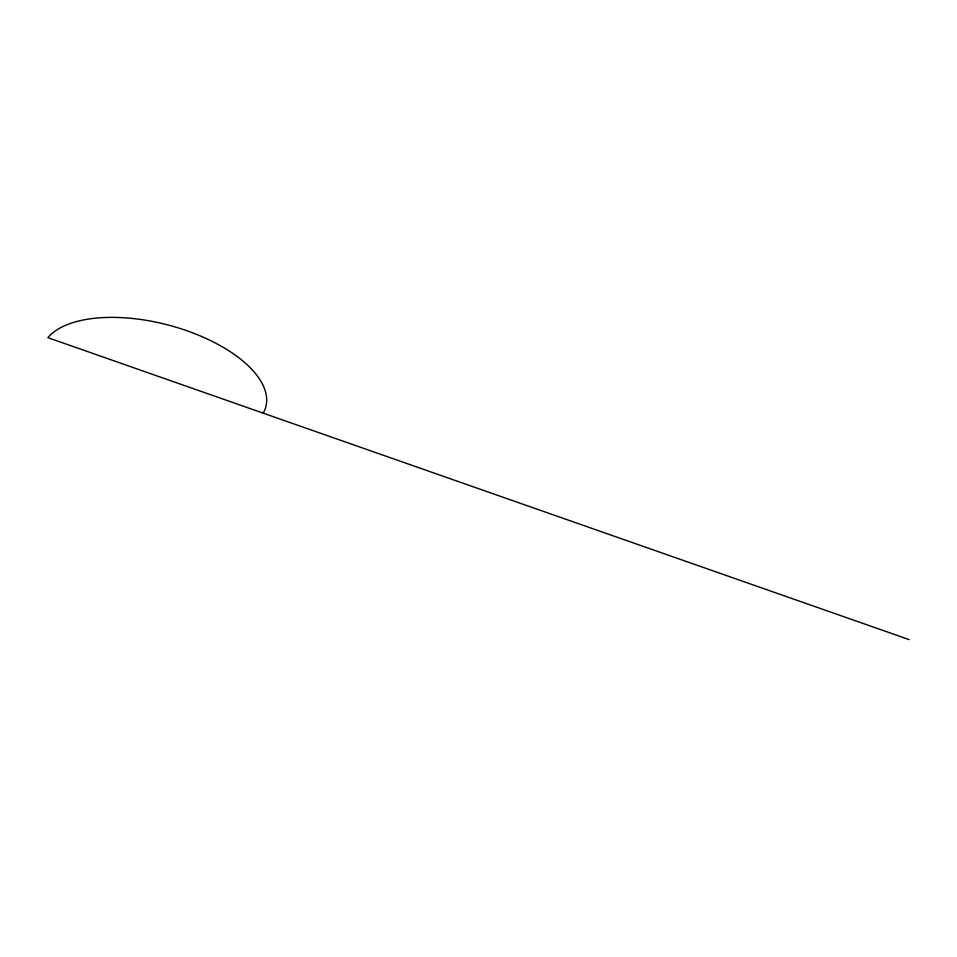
<?xml version="1.0" encoding="UTF-8"?>
<svg xmlns="http://www.w3.org/2000/svg" width="957" height="957" viewBox="0 0 957 957"><rect width="100%" height="100%" fill="white"/><g stroke="black" fill="none" stroke-linecap="round" stroke-linejoin="round"><path stroke-width="1.44" d="M909.15 639.611L47.85 337.654A115.57 54.441 14.6 0 1 186.818 330.715A115.57 54.441 14.6 0 1 263.211 413.149"/></g></svg>
